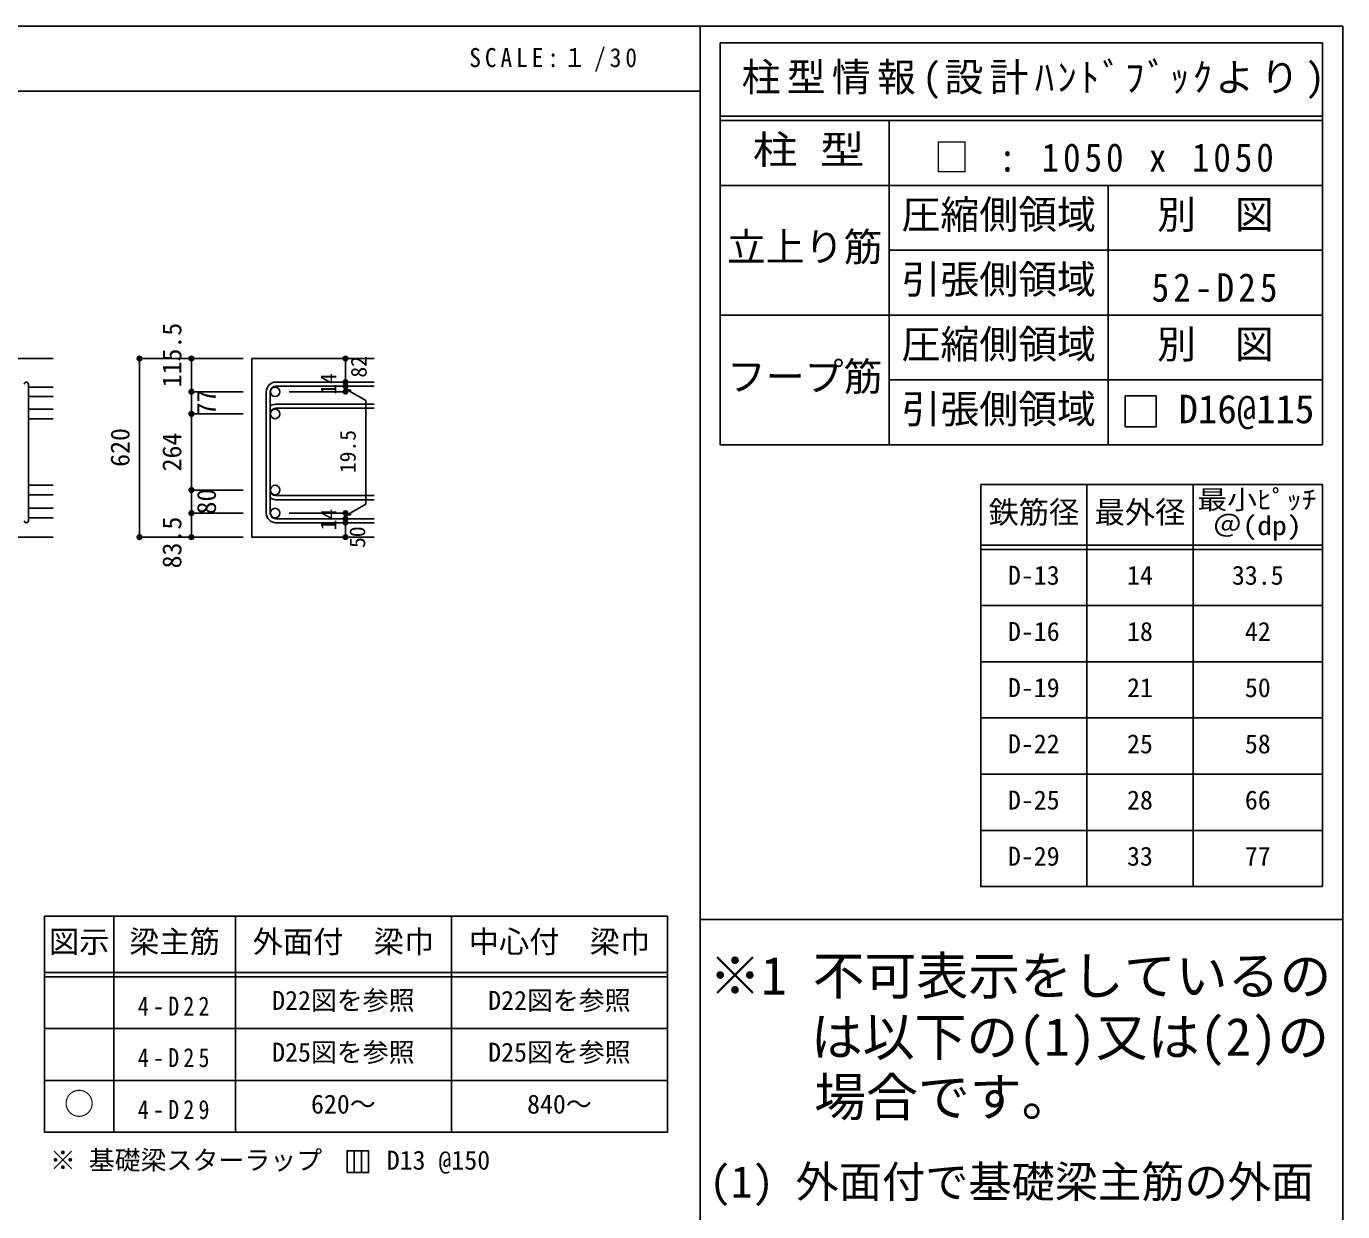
# Model space of a CAD drawing. Units: millimetres at full size, sheet at 1:30, with parts at other scales. Extents: x -5973 to 5954, y -4195 to 4201.
# Drawn here: x 1384 to 5954, y 87 to 4201 of the extents above; entities that cross this region are included whole.
import ezdxf
from ezdxf.enums import TextEntityAlignment as Align

# ---------------------------------------------------------------- set-up
doc = ezdxf.new("R2010")
doc.units = ezdxf.units.MM
doc.header["$LTSCALE"] = 30
doc.header["$PDMODE"] = 32
doc.header["$PDSIZE"] = 15
for name, color, linetype in [('0-1', 2, 'Continuous'), ('0-5', 7, 'Continuous'), ('0-6', 7, 'Continuous'), ('0-D', 4, 'Continuous'), ('6-7_文字', 7, 'Continuous'), ('6-E_枠', 7, 'Continuous'), ('7-1', 7, 'Continuous'), ('7-7_文字', 7, 'Continuous'), ('F-0_枠', 6, 'Continuous'), ('F-7_文字', 7, 'Continuous')]:
    doc.layers.add(name, color=color, linetype=linetype)
doc.styles.add('ＭＳ ゴシック', font='')
doc.styles.get('ＭＳ ゴシック').set_extended_font_data('MS Gothic')

msp = doc.modelspace()

# ---------------------------------------------------------------- linework, layer by layer
at = {"layer": '0-1'}
for p, q in [((1477.44, 3048.3), (27.44, 3048.3)), ((2167.44, 3048.3), (2167.44, 2428.3)), ((2592.44, 3048.3), (2167.44, 3048.3)), ((2592.44, 2428.3), (2167.44, 2428.3))]:
    msp.add_line(p, q, dxfattribs=at)
msp.add_lwpolyline([(1077.44, 1998.3), (1077.44, 2428.3), (1477.44, 2428.3)], dxfattribs=at)
at = {"layer": '0-5'}
for p, q in [((1477.44, 2949.37), (1391.44, 2949.37)), ((1477.44, 2916.37), (1391.44, 2916.37)), ((1477.44, 2872.37), (1391.44, 2872.37)), ((1477.44, 2839.37), (1391.44, 2839.37)), ((1477.44, 2608.3), (1391.44, 2608.3)), ((1477.44, 2575.3), (1391.44, 2575.3)), ((1477.44, 2528.3), (1391.44, 2528.3)), ((1477.44, 2495.3), (1391.44, 2495.3))]:
    msp.add_line(p, q, dxfattribs=at)
at = {"layer": '0-5', "color": 3}
for centre in [(2247.94, 2932.87), (2247.94, 2855.87), (2247.94, 2591.8), (2247.94, 2511.8)]:
    msp.add_circle(centre, 16.5, dxfattribs=at)
at = {"layer": '0-6'}
for p, q in [((1391.44, 2485.3), (1391.44, 2959.37)), ((2217.44, 2932.87), (2217.44, 2511.8)), ((2231.44, 2932.87), (2231.44, 2511.8)), ((2592.44, 2966.37), (2250.94, 2966.37)), ((2592.44, 2952.37), (2250.94, 2952.37)), ((2592.44, 2889.37), (2250.94, 2889.37)), ((2592.44, 2875.37), (2250.94, 2875.37)), ((2592.44, 2572.3), (2250.94, 2572.3)), ((2592.44, 2558.3), (2250.94, 2558.3)), ((2592.44, 2492.3), (2250.94, 2492.3)), ((2592.44, 2478.3), (2250.94, 2478.3))]:
    msp.add_line(p, q, dxfattribs=at)
for centre, radius, start, end in [((1384.44, 2959.37), 7, 0, 180), ((2250.94, 2932.87), 33.5, 90, 180), ((2250.94, 2932.87), 19.5, 90, 180), ((2250.94, 2855.87), 33.5, 90, 125.59765), ((2250.94, 2855.87), 19.5, 90, 180), ((2250.94, 2591.8), 19.5, 180, 270), ((2250.94, 2591.8), 33.5, 234.40235, 270), ((1384.44, 2485.3), 7, 180, 0), ((2250.94, 2511.8), 33.5, 180, 270), ((2250.94, 2511.8), 19.5, 180, 270)]:
    msp.add_arc(centre, radius, start, end, dxfattribs=at)
at = {"layer": '0-D'}
for p, q in [((1777.44, 2428.3), (1777.44, 3048.3)), ((1777.44, 3048.3), (1957.44, 3048.3)), ((1777.44, 3048.3), (1957.44, 3048.3)), ((1957.44, 3048.3), (2137.44, 3048.3)), ((1957.44, 3048.3), (2137.44, 3048.3)), ((1957.44, 3048.3), (1957.44, 2932.87)), ((1957.44, 2932.87), (1957.44, 3048.3)), ((1957.44, 2932.87), (2137.44, 2932.87)), ((1957.44, 2932.87), (2137.44, 2932.87)), ((2492.44, 2932.87), (2296.35, 2932.87)), ((2492.44, 2952.37), (2492.44, 2966.37)), ((2492.44, 2952.37), (2492.44, 2932.87)), ((2492.44, 2942.62), (2511.76, 2937.44)), ((2492.44, 2942.62), (2562.5, 2902.17)), ((2562.5, 2902.17), (2562.5, 2542.5)), ((1957.44, 2855.87), (2137.44, 2855.87)), ((1957.44, 2855.87), (2137.44, 2855.87)), ((1957.44, 2591.8), (2137.44, 2591.8)), ((1957.44, 2591.8), (2137.44, 2591.8)), ((1957.44, 2591.8), (2137.44, 2591.8)), ((2492.44, 2502.05), (2562.5, 2542.5)), ((1957.44, 2511.8), (2137.44, 2511.8)), ((1957.44, 2511.8), (2137.44, 2511.8)), ((1957.44, 2511.8), (2137.44, 2511.8)), ((2492.44, 2511.8), (2296.35, 2511.8)), ((2492.44, 2492.3), (2492.44, 2511.8)), ((2492.44, 2502.05), (2511.76, 2507.23)), ((2492.44, 2478.3), (2492.44, 2492.3)), ((2492.44, 2428.3), (2492.44, 2478.3)), ((1777.44, 2428.3), (1957.44, 2428.3)), ((1957.44, 2428.3), (2137.44, 2428.3))]:
    msp.add_line(p, q, dxfattribs=at)
for points in [[(2492.44, 3048.3), (2492.44, 2966.37), (2492.44, 3048.3)], [(1957.44, 2428.3), (1957.44, 2511.8), (1957.44, 2932.87)]]:
    msp.add_lwpolyline(points, dxfattribs=at)
for centre, radius in [((1777.44, 3048.3), 8), ((1777.44, 3048.3), 7.2), ((1777.44, 3048.3), 6.4), ((1777.44, 3048.3), 5.6), ((1777.44, 3048.3), 4.8), ((1777.44, 3048.3), 4), ((1777.44, 3048.3), 3.2), ((1777.44, 3048.3), 2.4), ((1777.44, 3048.3), 1.6), ((1777.44, 3048.3), 0.8), ((1957.44, 3048.3), 8), ((1957.44, 3048.3), 7.2), ((1957.44, 3048.3), 6.4), ((1957.44, 3048.3), 5.6), ((1957.44, 3048.3), 4.8), ((1957.44, 3048.3), 4), ((1957.44, 3048.3), 3.2), ((1957.44, 3048.3), 2.4), ((1957.44, 3048.3), 1.6), ((1957.44, 3048.3), 0.8), ((2492.44, 3048.3), 4), ((2492.44, 3048.3), 3.6), ((2492.44, 3048.3), 3.2), ((2492.44, 3048.3), 2.8), ((2492.44, 3048.3), 2.4), ((2492.44, 3048.3), 2), ((2492.44, 3048.3), 1.6), ((2492.44, 3048.3), 1.2), ((2492.44, 3048.3), 0.8), ((2492.44, 3048.3), 0.4), ((2492.44, 2966.37), 4), ((1957.44, 2932.87), 8), ((1957.44, 2932.87), 7.2), ((1957.44, 2932.87), 6.4), ((1957.44, 2932.87), 5.6), ((1957.44, 2932.87), 4.8), ((1957.44, 2932.87), 4), ((1957.44, 2932.87), 3.2), ((1957.44, 2932.87), 2.4), ((1957.44, 2932.87), 1.6), ((1957.44, 2932.87), 0.8), ((2492.44, 2952.37), 4), ((2492.44, 2932.87), 4), ((2492.44, 2966.37), 3.6), ((2492.44, 2952.37), 3.6), ((2492.44, 2932.87), 3.6), ((2492.44, 2966.37), 3.2), ((2492.44, 2952.37), 3.2), ((2492.44, 2932.87), 3.2), ((2492.44, 2966.37), 2.8), ((2492.44, 2952.37), 2.8), ((2492.44, 2932.87), 2.8), ((2492.44, 2966.37), 2.4), ((2492.44, 2952.37), 2.4), ((2492.44, 2932.87), 2.4), ((2492.44, 2966.37), 2), ((2492.44, 2952.37), 2), ((2492.44, 2932.87), 2), ((2492.44, 2966.37), 1.6), ((2492.44, 2952.37), 1.6), ((2492.44, 2932.87), 1.6), ((2492.44, 2966.37), 1.2), ((2492.44, 2952.37), 1.2), ((2492.44, 2932.87), 1.2), ((2492.44, 2966.37), 0.8), ((2492.44, 2952.37), 0.8), ((2492.44, 2932.87), 0.8), ((2492.44, 2966.37), 0.4), ((2492.44, 2952.37), 0.4), ((2492.44, 2932.87), 0.4), ((1957.44, 2855.87), 8), ((1957.44, 2855.87), 7.2), ((1957.44, 2855.87), 6.4), ((1957.44, 2855.87), 5.6), ((1957.44, 2855.87), 4.8), ((1957.44, 2855.87), 4), ((1957.44, 2855.87), 3.2), ((1957.44, 2855.87), 2.4), ((1957.44, 2855.87), 1.6), ((1957.44, 2855.87), 0.8), ((1957.44, 2591.8), 8), ((1957.44, 2591.8), 7.2), ((1957.44, 2591.8), 6.4), ((1957.44, 2591.8), 5.6), ((1957.44, 2591.8), 4.8), ((1957.44, 2591.8), 4), ((1957.44, 2591.8), 3.2), ((1957.44, 2591.8), 2.4), ((1957.44, 2591.8), 1.6), ((1957.44, 2591.8), 0.8), ((1957.44, 2511.8), 8), ((1957.44, 2511.8), 7.2), ((1957.44, 2511.8), 6.4), ((1957.44, 2511.8), 5.6), ((1957.44, 2511.8), 4.8), ((1957.44, 2511.8), 4), ((1957.44, 2511.8), 3.2), ((1957.44, 2511.8), 2.4), ((1957.44, 2511.8), 1.6), ((2492.44, 2511.8), 4), ((2492.44, 2511.8), 3.6), ((2492.44, 2511.8), 3.2), ((2492.44, 2511.8), 2.8), ((2492.44, 2511.8), 2.4), ((2492.44, 2511.8), 2), ((2492.44, 2511.8), 1.6), ((1957.44, 2511.8), 0.8), ((2492.44, 2492.3), 4), ((2492.44, 2478.3), 4), ((2492.44, 2492.3), 3.6), ((2492.44, 2478.3), 3.6), ((2492.44, 2492.3), 3.2), ((2492.44, 2478.3), 3.2), ((2492.44, 2492.3), 2.8), ((2492.44, 2478.3), 2.8), ((2492.44, 2492.3), 2.4), ((2492.44, 2478.3), 2.4), ((2492.44, 2492.3), 2), ((2492.44, 2478.3), 2), ((2492.44, 2492.3), 1.6), ((2492.44, 2478.3), 1.6), ((2492.44, 2511.8), 1.2), ((2492.44, 2492.3), 1.2), ((2492.44, 2478.3), 1.2), ((2492.44, 2511.8), 0.8), ((2492.44, 2492.3), 0.8), ((2492.44, 2478.3), 0.8), ((2492.44, 2511.8), 0.4), ((2492.44, 2492.3), 0.4), ((2492.44, 2478.3), 0.4), ((1777.44, 2428.3), 8), ((1777.44, 2428.3), 7.2), ((1777.44, 2428.3), 6.4), ((1777.44, 2428.3), 5.6), ((1777.44, 2428.3), 4.8), ((1777.44, 2428.3), 4), ((1777.44, 2428.3), 3.2), ((1777.44, 2428.3), 2.4), ((1777.44, 2428.3), 1.6), ((1777.44, 2428.3), 0.8), ((1957.44, 2428.3), 8), ((1957.44, 2428.3), 7.2), ((1957.44, 2428.3), 6.4), ((1957.44, 2428.3), 5.6), ((1957.44, 2428.3), 4.8), ((1957.44, 2428.3), 4), ((1957.44, 2428.3), 3.2), ((1957.44, 2428.3), 2.4), ((1957.44, 2428.3), 1.6), ((1957.44, 2428.3), 0.8), ((2492.44, 2428.3), 4), ((2492.44, 2428.3), 3.6), ((2492.44, 2428.3), 3.2), ((2492.44, 2428.3), 2.8), ((2492.44, 2428.3), 2.4), ((2492.44, 2428.3), 2), ((2492.44, 2428.3), 1.6), ((2492.44, 2428.3), 1.2), ((2492.44, 2428.3), 0.8), ((2492.44, 2428.3), 0.4)]:
    msp.add_circle(centre, radius, dxfattribs=at)
at = {"layer": '0-D', "color": 7}
for p in [(1777.44, 3048.3), (1957.44, 3048.3), (2492.44, 3048.3), (2492.44, 2966.37), (1957.44, 2932.87), (2492.44, 2952.37), (2492.44, 2932.87), (1957.44, 2855.87), (1957.44, 2855.87), (1957.44, 2591.8), (1957.44, 2511.8), (2492.44, 2511.8), (2492.44, 2511.8), (2492.44, 2492.3), (2492.44, 2478.3), (1777.44, 2428.3), (1957.44, 2428.3), (2492.44, 2428.3)]:
    msp.add_point(p, dxfattribs=at)
at = {"layer": '6-7_文字'}
for p, q in [((2522.68, 297.93), (2522.68, 222.93)), ((2547.68, 297.93), (2547.68, 222.93))]:
    msp.add_line(p, q, dxfattribs=at)
msp.add_lwpolyline([(2497.68, 222.93), (2572.68, 222.93), (2572.68, 297.93), (2497.68, 297.93)], close=True, dxfattribs=at)
at = {"layer": '6-E_枠', "color": 3}
for p, q in [((1447.71, 1112.77), (1447.71, 362.77)), ((1447.71, 1112.77), (3610.24, 1112.77)), ((3610.24, 1112.77), (3610.24, 362.77)), ((1447.71, 362.77), (3610.24, 362.77))]:
    msp.add_line(p, q, dxfattribs=at)
at = {"layer": '6-E_枠'}
for p, q in [((1687.71, 1112.77), (1687.71, 362.77)), ((2110.24, 1112.77), (2110.24, 362.77)), ((2860.24, 1112.77), (2860.24, 362.77)), ((1447.71, 917.77), (3610.24, 917.77)), ((1447.71, 902.77), (3610.24, 902.77)), ((1447.71, 722.77), (3610.24, 722.77)), ((1447.71, 542.77), (3610.24, 542.77))]:
    msp.add_line(p, q, dxfattribs=at)
at = {"layer": '7-1', "color": 3}
for p, q in [((3793.07, 4143.88), (5884.63, 4143.88)), ((3793.07, 4143.88), (3793.07, 2748.88)), ((5884.63, 4143.88), (5884.63, 2748.88)), ((3793.07, 2748.88), (5884.63, 2748.88)), ((4697.91, 2610.68), (5884.63, 2610.68)), ((5884.63, 2610.68), (5884.63, 1215.68))]:
    msp.add_line(p, q, dxfattribs=at)
at = {"layer": '7-1'}
for p, q in [((3793.07, 3888.88), (5884.63, 3888.88)), ((3793.07, 3873.88), (5884.63, 3873.88)), ((4379.78, 3873.88), (4379.78, 2748.88)), ((3793.07, 3648.88), (5884.63, 3648.88)), ((5140.27, 3648.88), (5140.27, 2748.88)), ((4379.78, 3423.88), (5884.63, 3423.88)), ((3793.07, 3198.88), (5884.63, 3198.88)), ((4379.78, 2973.88), (5884.63, 2973.88)), ((5066.27, 2610.68), (5066.27, 1215.68)), ((5434.63, 2610.68), (5434.63, 1215.68)), ((4697.91, 2400.68), (5884.63, 2400.68)), ((4697.91, 2385.68), (5884.63, 2385.68)), ((4697.91, 2190.68), (5884.63, 2190.68)), ((4697.91, 1995.68), (5884.63, 1995.68)), ((4697.91, 1800.68), (5884.63, 1800.68)), ((4697.91, 1605.68), (5884.63, 1605.68)), ((4697.91, 1410.68), (5884.63, 1410.68))]:
    msp.add_line(p, q, dxfattribs=at)
at = {"layer": '7-1', "color": 3}
msp.add_lwpolyline([(4697.91, 2610.68), (4697.91, 1215.68), (5884.63, 1215.68)], dxfattribs=at)
at = {"layer": '7-7_文字', "color": 3}
for p, q in [((5198.84, 2918.77), (5198.84, 2810.77)), ((5306.84, 2918.77), (5198.84, 2918.77)), ((5306.84, 2810.77), (5306.84, 2918.77)), ((5198.84, 2810.77), (5306.84, 2810.77))]:
    msp.add_line(p, q, dxfattribs=at)
at = {"layer": 'F-0_枠'}
for p, q in [((-5972.88, 4201.15), (5954.1, 4201.15)), ((3723.6, 4201.15), (3723.6, -4195.24)), ((5954.1, 4201.15), (5954.1, -4195.24)), ((3723.6, 1101.08), (5954.1, 1101.08))]:
    msp.add_line(p, q, dxfattribs=at)
at = {"layer": 'F-0_枠', "color": 2}
msp.add_line((-5972.88, 3976.15), (3723.6, 3976.15), dxfattribs=at)

# ---------------------------------------------------------------- texts
at = {"layer": '0-D', "style": 'ＭＳ ゴシック'}
for s, height, p in [('115.5', 65.98, (1942.44, 2947.87)), ('82', 54.99, (2582.44, 2981.87)), ('14', 54.99, (2477.21, 2922.44)), ('77', 65.98, (2062.03, 2850.82)), ('620', 65.98, (1762.44, 2672.3)), ('264', 65.98, (1942.44, 2656.33)), ('19.5', 54.99, (2544.36, 2650.58)), ('80', 65.98, (2062.5, 2506.88)), ('14', 54.99, (2477.18, 2452.13)), ('83.5', 65.98, (1942.44, 2319.8)), ('50', 54.99, (2577.44, 2390.8))]:
    msp.add_text(s, height=height, rotation=90, dxfattribs=at).set_placement(p, align=Align.BOTTOM_LEFT)
at = {"layer": '6-7_文字', "color": 2, "style": 'ＭＳ ゴシック'}
for s, p in [('図示', (1462.71, 962.77)), ('梁主筋', (1741.48, 962.77)), ('外面付\u3000梁巾', (2170.24, 962.77)), ('中心付\u3000梁巾', (2920.24, 962.77)), ('○', (1515.21, 400.27))]:
    msp.add_text(s, height=76.98, dxfattribs=at).set_placement(p, align=Align.BOTTOM_LEFT)
at = {"layer": '6-7_文字', "style": 'ＭＳ ゴシック'}
for s, p in [('D22図を参照', (2237.74, 767.77)), ('D22図を参照', (2987.74, 767.77)), ('D25図を参照', (2237.74, 587.77)), ('D25図を参照', (2987.74, 587.77)), ('620～', (2372.74, 407.77)), ('840～', (3122.74, 407.77)), ('※ 基礎梁スターラップ     D13 @150', (1466.27, 213.19))]:
    msp.add_text(s, height=65.98, dxfattribs=at).set_placement(p, align=Align.BOTTOM_LEFT)
at = {"layer": '6-7_文字', "color": 2, "insert": (2922.26, 4043.65), "char_height": 65.98, "attachment_point": 7, "style": 'ＭＳ ゴシック'}
msp.add_mtext('\\T1.34;\\W0.9;SCALE:１/30', dxfattribs=at)
at = {"layer": '6-7_文字', "char_height": 65.98, "attachment_point": 7, "style": 'ＭＳ ゴシック'}
for s, insert in [('\\T1.38;\\W0.85;4-D22', (1771.48, 767.77)), ('\\T1.38;\\W0.85;4-D25', (1771.48, 587.77)), ('\\T1.38;\\W0.85;4-D29', (1771.48, 407.77))]:
    msp.add_mtext(s, dxfattribs=dict(at, insert=insert))
at = {"layer": '7-7_文字', "color": 2, "style": 'ＭＳ ゴシック', "width": 1.15}
for s, height, p in [('柱 型', 98.97, (3906.42, 3693.88)), ('最小ﾋﾟｯﾁ', 65.98, (5449.63, 2505.68)), ('＠(dp)', 65.98, (5502.13, 2415.68))]:
    msp.add_text(s, height=height, dxfattribs=at).set_placement(p, align=Align.BOTTOM_LEFT)
at = {"layer": '7-7_文字', "color": 2, "style": 'ＭＳ ゴシック'}
for s, height, p in [('圧縮側領域', 98.97, (4422.53, 3468.88)), ('別\u3000図', 98.97, (5309.95, 3468.88)), ('立上り筋', 98.97, (3816.42, 3356.38)), ('引張側領域', 98.97, (4422.53, 3243.88)), ('圧縮側領域', 98.97, (4422.53, 3018.88)), ('別\u3000図', 98.97, (5309.95, 3018.88)), ('フープ筋', 98.97, (3816.42, 2906.38)), ('引張側領域', 98.97, (4422.53, 2793.88)), ('   D16@115', 98.97, (5182.45, 2793.88)), ('鉄筋径', 76.98, (4724.59, 2453.18)), ('最外径', 76.98, (5092.95, 2453.18))]:
    msp.add_text(s, height=height, dxfattribs=at).set_placement(p, align=Align.BOTTOM_LEFT)
at = {"layer": '7-7_文字', "style": 'ＭＳ ゴシック'}
for s, p in [('D-13', (4792.09, 2243.18)), ('14', (5205.45, 2243.18)), ('33.5', (5569.63, 2243.18)), ('D-16', (4792.09, 2048.18)), ('18', (5205.45, 2048.18)), ('42', (5614.63, 2048.18)), ('D-19', (4792.09, 1853.18)), ('21', (5205.45, 1853.18)), ('50', (5614.63, 1853.18)), ('D-22', (4792.09, 1658.18)), ('25', (5205.45, 1658.18)), ('58', (5614.63, 1658.18)), ('D-25', (4792.09, 1463.18)), ('28', (5205.45, 1463.18)), ('66', (5614.63, 1463.18)), ('D-29', (4792.09, 1268.18)), ('33', (5205.45, 1268.18)), ('77', (5614.63, 1268.18))]:
    msp.add_text(s, height=65.98, dxfattribs=at).set_placement(p, align=Align.BOTTOM_LEFT)
at = {"layer": '7-7_文字', "color": 2, "char_height": 98.97, "attachment_point": 7, "style": 'ＭＳ ゴシック'}
for s, insert in [('\\T1.16;柱型情報(設計ﾊﾝﾄﾞﾌﾞｯｸより)', (3867.6, 3948.88)), ('\\T1.23;\\W0.9;□\\~:\\~1050\\~x\\~1050', (4535.95, 3693.88)), ('\\T1.24;\\W0.9;52-D25', (5291.2, 3243.88))]:
    msp.add_mtext(s, dxfattribs=dict(at, insert=insert))
at = {"layer": 'F-7_文字', "style": 'ＭＳ ゴシック'}
for s, height, p in [('※1 不可表示をしているの', 132, (3754.58, 800.51)), ('は以下の(1)又は(2)の', 132, (4107.68, 588.59)), ('場合です。', 132, (4119.48, 379.72)), ('(1) 外面付で基礎梁主筋の外面', 110, (3755.37, 102.94))]:
    msp.add_text(s, height=height, dxfattribs=at).set_placement(p, align=Align.BOTTOM_LEFT)

doc.saveas('drawing.dxf')
